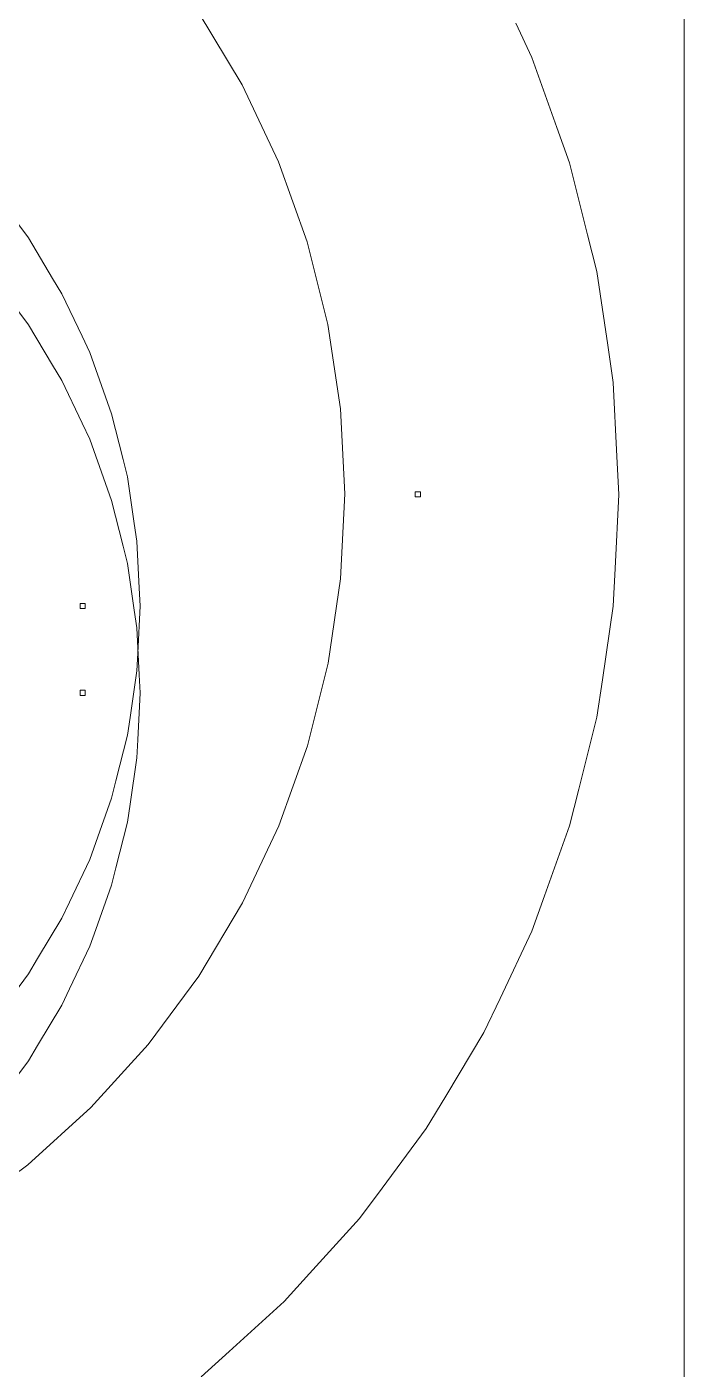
# Model space of a CAD drawing. Header units: centimetres. Extents: x -214 to 137, y -175 to 4.
# Drawn here: x 129.4 to 136.71, y -152.1 to -137.14 of the extents above; entities that cross this region are included whole.
import ezdxf

# ---------------------------------------------------------------- set-up
doc = ezdxf.new("R2010")
doc.units = ezdxf.units.CM
doc.header["$MEASUREMENT"] = 0
doc.layers.add('layer 1', color=7, linetype='Continuous')

msp = doc.modelspace()

# ---------------------------------------------------------------- linework, layer by layer
at = {"layer": 'layer 1', "color": 5, "lineweight": 9}
for points in [[(136.71429, -175.16373), (136.71429, -175.16373), (136.71429, -75.16373), (136.71429, -75.16373)], [(131.30329, -136.97661), (131.30329, -136.97661), (131.79146, -137.78998), (131.79146, -137.78998)], [(135.01835, -137.48509), (135.01835, -137.48509), (134.83847, -137.10477), (134.83847, -137.10477)], [(135.29706, -138.26403), (135.29706, -138.26403), (135.01835, -137.48509), (135.01835, -137.48509)], [(131.79146, -137.78998), (131.79146, -137.78998), (132.19755, -138.64728), (132.19755, -138.64728)], [(135.43879, -138.66015), (135.43879, -138.66015), (135.29706, -138.26403), (135.29706, -138.26403)], [(132.19755, -138.64728), (132.19755, -138.64728), (132.51765, -139.54026), (132.51765, -139.54026)], [(135.63981, -139.46266), (135.63981, -139.46266), (135.43879, -138.66015), (135.43879, -138.66015)], [(129.41341, -139.49589), (129.41341, -139.49589), (129.29467, -139.33579), (129.29467, -139.33579)], [(129.6832, -139.94602), (129.6832, -139.94602), (129.41341, -139.49589), (129.41341, -139.49589)], [(135.74203, -139.87077), (135.74203, -139.87077), (135.63981, -139.46266), (135.63981, -139.46266)], [(132.51765, -139.54026), (132.51765, -139.54026), (132.74869, -140.46031), (132.74869, -140.46031)], [(129.78567, -140.11698), (129.78567, -140.11698), (129.6832, -139.94602), (129.6832, -139.94602)], [(135.86341, -140.68911), (135.86341, -140.68911), (135.74203, -139.87077), (135.74203, -139.87077)], [(130.01004, -140.59138), (130.01004, -140.59138), (129.78567, -140.11698), (129.78567, -140.11698)], [(129.41341, -140.46282), (129.41341, -140.46282), (129.29467, -140.30272), (129.29467, -140.30272)], [(129.41341, -140.46282), (129.41341, -140.46282), (129.29467, -140.30272), (129.29467, -140.30272)], [(129.41341, -140.46282), (129.41341, -140.46282), (129.29467, -140.30272), (129.29467, -140.30272)], [(129.41341, -140.46282), (129.41341, -140.46282), (129.29467, -140.30272), (129.29467, -140.30272)], [(129.6832, -140.91295), (129.6832, -140.91295), (129.41341, -140.46282), (129.41341, -140.46282)], [(129.6832, -140.91295), (129.6832, -140.91295), (129.41341, -140.46282), (129.41341, -140.46282)], [(129.6832, -140.91295), (129.6832, -140.91295), (129.41341, -140.46282), (129.41341, -140.46282)], [(129.6832, -140.91295), (129.6832, -140.91295), (129.41341, -140.46282), (129.41341, -140.46282)], [(132.74869, -140.46031), (132.74869, -140.46031), (132.88844, -141.39859), (132.88844, -141.39859)], [(130.09526, -140.77156), (130.09526, -140.77156), (130.01004, -140.59138), (130.01004, -140.59138)], [(135.92514, -141.10527), (135.92514, -141.10527), (135.86341, -140.68911), (135.86341, -140.68911)], [(130.27206, -141.26568), (130.27206, -141.26568), (130.09526, -140.77156), (130.09526, -140.77156)], [(129.78567, -141.08391), (129.78567, -141.08391), (129.6832, -140.91295), (129.6832, -140.91295)], [(129.78567, -141.08391), (129.78567, -141.08391), (129.6832, -140.91295), (129.6832, -140.91295)], [(129.78567, -141.08391), (129.78567, -141.08391), (129.6832, -140.91295), (129.6832, -140.91295)], [(129.78567, -141.08391), (129.78567, -141.08391), (129.6832, -140.91295), (129.6832, -140.91295)], [(130.01004, -141.55831), (130.01004, -141.55831), (129.78567, -141.08391), (129.78567, -141.08391)], [(130.01004, -141.55831), (130.01004, -141.55831), (129.78567, -141.08391), (129.78567, -141.08391)], [(130.01004, -141.55831), (130.01004, -141.55831), (129.78567, -141.08391), (129.78567, -141.08391)], [(130.01004, -141.55831), (130.01004, -141.55831), (129.78567, -141.08391), (129.78567, -141.08391)], [(135.96573, -141.93157), (135.96573, -141.93157), (135.92514, -141.10527), (135.92514, -141.10527)], [(130.3392, -141.45335), (130.3392, -141.45335), (130.27206, -141.26568), (130.27206, -141.26568)], [(132.88844, -141.39859), (132.88844, -141.39859), (132.93554, -142.34604), (132.93554, -142.34604)], [(130.09526, -141.73849), (130.09526, -141.73849), (130.01004, -141.55831), (130.01004, -141.55831)], [(130.09526, -141.73849), (130.09526, -141.73849), (130.01004, -141.55831), (130.01004, -141.55831)], [(130.09526, -141.73849), (130.09526, -141.73849), (130.01004, -141.55831), (130.01004, -141.55831)], [(130.09526, -141.73849), (130.09526, -141.73849), (130.01004, -141.55831), (130.01004, -141.55831)], [(130.46671, -141.96241), (130.46671, -141.96241), (130.3392, -141.45335), (130.3392, -141.45335)], [(130.27206, -142.2326), (130.27206, -142.2326), (130.09526, -141.73849), (130.09526, -141.73849)], [(130.27206, -142.2326), (130.27206, -142.2326), (130.09526, -141.73849), (130.09526, -141.73849)], [(130.27206, -142.2326), (130.27206, -142.2326), (130.09526, -141.73849), (130.09526, -141.73849)], [(130.27206, -142.2326), (130.27206, -142.2326), (130.09526, -141.73849), (130.09526, -141.73849)], [(130.51514, -142.15576), (130.51514, -142.15576), (130.46671, -141.96241), (130.46671, -141.96241)], [(135.98637, -142.35178), (135.98637, -142.35178), (135.96573, -141.93157), (135.96573, -141.93157)], [(130.59214, -142.67486), (130.59214, -142.67486), (130.51514, -142.15576), (130.51514, -142.15576)], [(130.3392, -142.42027), (130.3392, -142.42027), (130.27206, -142.2326), (130.27206, -142.2326)], [(130.3392, -142.42027), (130.3392, -142.42027), (130.27206, -142.2326), (130.27206, -142.2326)], [(130.3392, -142.42027), (130.3392, -142.42027), (130.27206, -142.2326), (130.27206, -142.2326)], [(130.3392, -142.42027), (130.3392, -142.42027), (130.27206, -142.2326), (130.27206, -142.2326)], [(132.93554, -142.34604), (132.93554, -142.34604), (132.88956, -143.29354), (132.88956, -143.29354)], [(133.77837, -142.32316), (133.77837, -142.32316), (133.72122, -142.32316), (133.72122, -142.32316)], [(133.72122, -142.32316), (133.72122, -142.32316), (133.72122, -142.38031), (133.72122, -142.38031)], [(133.77837, -142.38031), (133.77837, -142.38031), (133.77837, -142.32316), (133.77837, -142.32316)], [(130.46671, -142.92934), (130.46671, -142.92934), (130.3392, -142.42027), (130.3392, -142.42027)], [(130.46671, -142.92934), (130.46671, -142.92934), (130.3392, -142.42027), (130.3392, -142.42027)], [(130.46671, -142.92934), (130.46671, -142.92934), (130.3392, -142.42027), (130.3392, -142.42027)], [(130.46671, -142.92934), (130.46671, -142.92934), (130.3392, -142.42027), (130.3392, -142.42027)], [(133.72122, -142.38031), (133.72122, -142.38031), (133.77837, -142.38031), (133.77837, -142.38031)], [(135.94578, -143.17808), (135.94578, -143.17808), (135.98637, -142.35178), (135.98637, -142.35178)], [(130.62139, -142.87202), (130.62139, -142.87202), (130.59214, -142.67486), (130.59214, -142.67486)], [(130.51514, -143.12268), (130.51514, -143.12268), (130.46671, -142.92934), (130.46671, -142.92934)], [(130.51514, -143.12268), (130.51514, -143.12268), (130.46671, -142.92934), (130.46671, -142.92934)], [(130.51514, -143.12268), (130.51514, -143.12268), (130.46671, -142.92934), (130.46671, -142.92934)], [(130.51514, -143.12268), (130.51514, -143.12268), (130.46671, -142.92934), (130.46671, -142.92934)], [(130.64714, -143.39618), (130.64714, -143.39618), (130.62139, -142.87202), (130.62139, -142.87202)], [(130.59214, -143.64179), (130.59214, -143.64179), (130.51514, -143.12268), (130.51514, -143.12268)], [(130.59214, -143.64179), (130.59214, -143.64179), (130.51514, -143.12268), (130.51514, -143.12268)], [(130.59214, -143.64179), (130.59214, -143.64179), (130.51514, -143.12268), (130.51514, -143.12268)], [(130.59214, -143.64179), (130.59214, -143.64179), (130.51514, -143.12268), (130.51514, -143.12268)], [(135.92513, -143.59829), (135.92513, -143.59829), (135.94578, -143.17808), (135.94578, -143.17808)], [(132.88956, -143.29354), (132.88956, -143.29354), (132.75092, -144.23198), (132.75092, -144.23198)], [(130.65691, -143.59526), (130.65691, -143.59526), (130.64714, -143.39618), (130.64714, -143.39618)], [(130.04664, -143.56666), (130.04664, -143.56666), (129.98949, -143.56666), (129.98949, -143.56666)], [(129.98949, -143.56666), (129.98949, -143.56666), (129.98949, -143.62381), (129.98949, -143.62381)], [(129.98949, -143.62381), (129.98949, -143.62381), (130.04664, -143.62381), (130.04664, -143.62381)], [(130.04664, -143.62381), (130.04664, -143.62381), (130.04664, -143.56666), (130.04664, -143.56666)], [(130.62139, -143.83895), (130.62139, -143.83895), (130.59214, -143.64179), (130.59214, -143.64179)], [(130.62139, -143.83895), (130.62139, -143.83895), (130.59214, -143.64179), (130.59214, -143.64179)], [(130.62139, -143.83895), (130.62139, -143.83895), (130.59214, -143.64179), (130.59214, -143.64179)], [(130.62139, -143.83895), (130.62139, -143.83895), (130.59214, -143.64179), (130.59214, -143.64179)], [(130.63116, -144.11942), (130.63116, -144.11942), (130.65691, -143.59526), (130.65691, -143.59526)], [(135.80374, -144.41664), (135.80374, -144.41664), (135.92513, -143.59829), (135.92513, -143.59829)], [(130.64714, -144.36311), (130.64714, -144.36311), (130.62139, -143.83895), (130.62139, -143.83895)], [(130.64714, -144.36311), (130.64714, -144.36311), (130.62139, -143.83895), (130.62139, -143.83895)], [(130.64714, -144.36311), (130.64714, -144.36311), (130.62139, -143.83895), (130.62139, -143.83895)], [(130.64714, -144.36311), (130.64714, -144.36311), (130.62139, -143.83895), (130.62139, -143.83895)], [(130.62138, -144.31849), (130.62138, -144.31849), (130.63116, -144.11942), (130.63116, -144.11942)], [(132.75092, -144.23198), (132.75092, -144.23198), (132.52096, -145.1523), (132.52096, -145.1523)], [(130.54438, -144.8376), (130.54438, -144.8376), (130.62138, -144.31849), (130.62138, -144.31849)], [(130.65691, -144.56219), (130.65691, -144.56219), (130.64714, -144.36311), (130.64714, -144.36311)], [(130.65691, -144.56219), (130.65691, -144.56219), (130.64714, -144.36311), (130.64714, -144.36311)], [(130.65691, -144.56219), (130.65691, -144.56219), (130.64714, -144.36311), (130.64714, -144.36311)], [(130.65691, -144.56219), (130.65691, -144.56219), (130.64714, -144.36311), (130.64714, -144.36311)], [(135.74201, -144.8328), (135.74201, -144.8328), (135.80374, -144.41664), (135.80374, -144.41664)], [(130.04664, -144.53359), (130.04664, -144.53359), (129.98949, -144.53359), (129.98949, -144.53359)], [(129.98949, -144.53359), (129.98949, -144.53359), (129.98949, -144.59074), (129.98949, -144.59074)], [(130.04664, -144.53359), (130.04664, -144.53359), (129.98949, -144.53359), (129.98949, -144.53359)], [(129.98949, -144.53359), (129.98949, -144.53359), (129.98949, -144.59074), (129.98949, -144.59074)], [(130.04664, -144.53359), (130.04664, -144.53359), (129.98949, -144.53359), (129.98949, -144.53359)], [(129.98949, -144.53359), (129.98949, -144.53359), (129.98949, -144.59074), (129.98949, -144.59074)], [(130.04664, -144.53359), (130.04664, -144.53359), (129.98949, -144.53359), (129.98949, -144.53359)], [(129.98949, -144.53359), (129.98949, -144.53359), (129.98949, -144.59074), (129.98949, -144.59074)], [(130.04664, -144.59074), (130.04664, -144.59074), (130.04664, -144.53359), (130.04664, -144.53359)], [(130.04664, -144.59074), (130.04664, -144.59074), (130.04664, -144.53359), (130.04664, -144.53359)], [(130.04664, -144.59074), (130.04664, -144.59074), (130.04664, -144.53359), (130.04664, -144.53359)], [(130.04664, -144.59074), (130.04664, -144.59074), (130.04664, -144.53359), (130.04664, -144.53359)], [(130.63116, -145.08634), (130.63116, -145.08634), (130.65691, -144.56219), (130.65691, -144.56219)], [(130.63116, -145.08634), (130.63116, -145.08634), (130.65691, -144.56219), (130.65691, -144.56219)], [(130.63116, -145.08634), (130.63116, -145.08634), (130.65691, -144.56219), (130.65691, -144.56219)], [(130.63116, -145.08634), (130.63116, -145.08634), (130.65691, -144.56219), (130.65691, -144.56219)], [(129.98949, -144.59074), (129.98949, -144.59074), (130.04664, -144.59074), (130.04664, -144.59074)], [(129.98949, -144.59074), (129.98949, -144.59074), (130.04664, -144.59074), (130.04664, -144.59074)], [(129.98949, -144.59074), (129.98949, -144.59074), (130.04664, -144.59074), (130.04664, -144.59074)], [(129.98949, -144.59074), (129.98949, -144.59074), (130.04664, -144.59074), (130.04664, -144.59074)], [(130.51513, -145.03477), (130.51513, -145.03477), (130.54438, -144.8376), (130.54438, -144.8376)], [(135.54099, -145.6353), (135.54099, -145.6353), (135.74201, -144.8328), (135.74201, -144.8328)], [(130.38762, -145.54382), (130.38762, -145.54382), (130.51513, -145.03477), (130.51513, -145.03477)], [(130.62138, -145.28542), (130.62138, -145.28542), (130.63116, -145.08634), (130.63116, -145.08634)], [(130.62138, -145.28542), (130.62138, -145.28542), (130.63116, -145.08634), (130.63116, -145.08634)], [(130.62138, -145.28542), (130.62138, -145.28542), (130.63116, -145.08634), (130.63116, -145.08634)], [(130.62138, -145.28542), (130.62138, -145.28542), (130.63116, -145.08634), (130.63116, -145.08634)], [(132.52096, -145.1523), (132.52096, -145.1523), (132.20192, -146.04566), (132.20192, -146.04566)], [(130.54438, -145.80453), (130.54438, -145.80453), (130.62138, -145.28542), (130.62138, -145.28542)], [(130.54438, -145.80453), (130.54438, -145.80453), (130.62138, -145.28542), (130.62138, -145.28542)], [(130.54438, -145.80453), (130.54438, -145.80453), (130.62138, -145.28542), (130.62138, -145.28542)], [(130.54438, -145.80453), (130.54438, -145.80453), (130.62138, -145.28542), (130.62138, -145.28542)], [(130.33919, -145.73717), (130.33919, -145.73717), (130.38762, -145.54382), (130.38762, -145.54382)], [(135.43876, -146.04341), (135.43876, -146.04341), (135.54099, -145.6353), (135.54099, -145.6353)], [(130.16239, -146.23128), (130.16239, -146.23128), (130.33919, -145.73717), (130.33919, -145.73717)], [(130.51513, -146.00169), (130.51513, -146.00169), (130.54438, -145.80453), (130.54438, -145.80453)], [(130.51513, -146.00169), (130.51513, -146.00169), (130.54438, -145.80453), (130.54438, -145.80453)], [(130.51513, -146.00169), (130.51513, -146.00169), (130.54438, -145.80453), (130.54438, -145.80453)], [(130.51513, -146.00169), (130.51513, -146.00169), (130.54438, -145.80453), (130.54438, -145.80453)], [(130.38762, -146.51075), (130.38762, -146.51075), (130.51513, -146.00169), (130.51513, -146.00169)], [(130.38762, -146.51075), (130.38762, -146.51075), (130.51513, -146.00169), (130.51513, -146.00169)], [(130.38762, -146.51075), (130.38762, -146.51075), (130.51513, -146.00169), (130.51513, -146.00169)], [(130.38762, -146.51075), (130.38762, -146.51075), (130.51513, -146.00169), (130.51513, -146.00169)], [(132.20192, -146.04566), (132.20192, -146.04566), (131.79683, -146.90344), (131.79683, -146.90344)], [(135.16005, -146.82234), (135.16005, -146.82234), (135.43876, -146.04341), (135.43876, -146.04341)], [(130.09524, -146.41895), (130.09524, -146.41895), (130.16239, -146.23128), (130.16239, -146.23128)], [(129.87086, -146.89335), (129.87086, -146.89335), (130.09524, -146.41895), (130.09524, -146.41895)], [(130.33919, -146.7041), (130.33919, -146.7041), (130.38762, -146.51075), (130.38762, -146.51075)], [(130.33919, -146.7041), (130.33919, -146.7041), (130.38762, -146.51075), (130.38762, -146.51075)], [(130.33919, -146.7041), (130.33919, -146.7041), (130.38762, -146.51075), (130.38762, -146.51075)], [(130.33919, -146.7041), (130.33919, -146.7041), (130.38762, -146.51075), (130.38762, -146.51075)], [(130.16239, -147.19821), (130.16239, -147.19821), (130.33919, -146.7041), (130.33919, -146.7041)], [(130.16239, -147.19821), (130.16239, -147.19821), (130.33919, -146.7041), (130.33919, -146.7041)], [(130.16239, -147.19821), (130.16239, -147.19821), (130.33919, -146.7041), (130.33919, -146.7041)], [(130.16239, -147.19821), (130.16239, -147.19821), (130.33919, -146.7041), (130.33919, -146.7041)], [(135.01831, -147.21847), (135.01831, -147.21847), (135.16005, -146.82234), (135.16005, -146.82234)], [(129.78564, -147.07353), (129.78564, -147.07353), (129.87086, -146.89335), (129.87086, -146.89335)], [(131.79683, -146.90344), (131.79683, -146.90344), (131.30962, -147.71738), (131.30962, -147.71738)], [(129.51585, -147.52366), (129.51585, -147.52366), (129.78564, -147.07353), (129.78564, -147.07353)], [(130.09524, -147.38588), (130.09524, -147.38588), (130.16239, -147.19821), (130.16239, -147.19821)], [(130.09524, -147.38588), (130.09524, -147.38588), (130.16239, -147.19821), (130.16239, -147.19821)], [(130.09524, -147.38588), (130.09524, -147.38588), (130.16239, -147.19821), (130.16239, -147.19821)], [(130.09524, -147.38588), (130.09524, -147.38588), (130.16239, -147.19821), (130.16239, -147.19821)], [(134.6646, -147.96633), (134.6646, -147.96633), (135.01831, -147.21847), (135.01831, -147.21847)], [(129.87086, -147.86028), (129.87086, -147.86028), (130.09524, -147.38588), (130.09524, -147.38588)], [(129.87086, -147.86028), (129.87086, -147.86028), (130.09524, -147.38588), (130.09524, -147.38588)], [(129.87086, -147.86028), (129.87086, -147.86028), (130.09524, -147.38588), (130.09524, -147.38588)], [(129.87086, -147.86028), (129.87086, -147.86028), (130.09524, -147.38588), (130.09524, -147.38588)], [(129.41337, -147.69462), (129.41337, -147.69462), (129.51585, -147.52366), (129.51585, -147.52366)], [(129.10076, -148.11613), (129.10076, -148.11613), (129.41337, -147.69462), (129.41337, -147.69462)], [(131.30962, -147.71738), (131.30962, -147.71738), (130.74498, -148.47966), (130.74498, -148.47966)], [(129.78564, -148.04046), (129.78564, -148.04046), (129.87086, -147.86028), (129.87086, -147.86028)], [(129.78564, -148.04046), (129.78564, -148.04046), (129.87086, -147.86028), (129.87086, -147.86028)], [(129.78564, -148.04046), (129.78564, -148.04046), (129.87086, -147.86028), (129.87086, -147.86028)], [(129.78564, -148.04046), (129.78564, -148.04046), (129.87086, -147.86028), (129.87086, -147.86028)], [(134.48472, -148.34665), (134.48472, -148.34665), (134.6646, -147.96633), (134.6646, -147.96633)], [(129.51585, -148.49059), (129.51585, -148.49059), (129.78564, -148.04046), (129.78564, -148.04046)], [(129.51585, -148.49059), (129.51585, -148.49059), (129.78564, -148.04046), (129.78564, -148.04046)], [(129.51585, -148.49059), (129.51585, -148.49059), (129.78564, -148.04046), (129.78564, -148.04046)], [(129.51585, -148.49059), (129.51585, -148.49059), (129.78564, -148.04046), (129.78564, -148.04046)], [(134.0594, -149.05625), (134.0594, -149.05625), (134.48472, -148.34665), (134.48472, -148.34665)], [(129.41337, -148.66155), (129.41337, -148.66155), (129.51585, -148.49059), (129.51585, -148.49059)], [(129.41337, -148.66155), (129.41337, -148.66155), (129.51585, -148.49059), (129.51585, -148.49059)], [(129.41337, -148.66155), (129.41337, -148.66155), (129.51585, -148.49059), (129.51585, -148.49059)], [(129.41337, -148.66155), (129.41337, -148.66155), (129.51585, -148.49059), (129.51585, -148.49059)], [(130.74498, -148.47966), (130.74498, -148.47966), (130.10834, -149.18292), (130.10834, -149.18292)], [(129.10076, -149.08306), (129.10076, -149.08306), (129.41337, -148.66155), (129.41337, -148.66155)], [(129.10076, -149.08306), (129.10076, -149.08306), (129.41337, -148.66155), (129.41337, -148.66155)], [(129.10076, -149.08306), (129.10076, -149.08306), (129.41337, -148.66155), (129.41337, -148.66155)], [(129.10076, -149.08306), (129.10076, -149.08306), (129.41337, -148.66155), (129.41337, -148.66155)], [(133.84311, -149.41711), (133.84311, -149.41711), (134.0594, -149.05625), (134.0594, -149.05625)], [(130.10834, -149.18292), (130.10834, -149.18292), (129.40583, -149.82039), (129.40583, -149.82039)], [(133.35028, -150.0816), (133.35028, -150.0816), (133.84311, -149.41711), (133.84311, -149.41711)], [(129.40583, -149.82039), (129.40583, -149.82039), (128.64424, -150.38592), (128.64424, -150.38592)], [(133.09966, -150.41952), (133.09966, -150.41952), (133.35028, -150.0816), (133.35028, -150.0816)], [(132.54408, -151.03251), (132.54408, -151.03251), (133.09966, -150.41952), (133.09966, -150.41952)], [(132.26155, -151.34424), (132.26155, -151.34424), (132.54408, -151.03251), (132.54408, -151.03251)], [(131.64856, -151.89982), (131.64856, -151.89982), (132.26155, -151.34424), (132.26155, -151.34424)], [(131.33683, -152.18235), (131.33683, -152.18235), (131.64856, -151.89982), (131.64856, -151.89982)]]:
    msp.add_open_spline(points, degree=3, dxfattribs=at)

doc.saveas('drawing.dxf')
